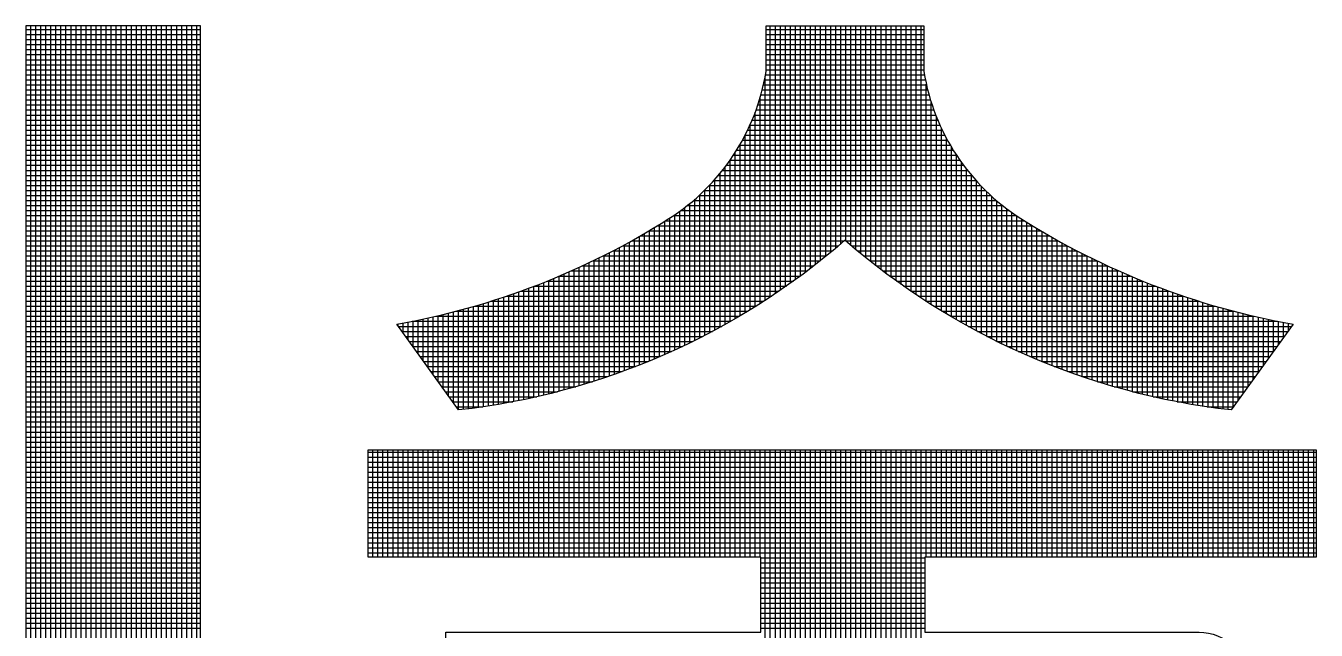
# Model space of a CAD drawing. Extents: x 0 to 841, y 0 to 594.
# Drawn here: x 743.376 to 747.745, y 102.264 to 104.31 of the extents above; entities that cross this region are included whole.
import ezdxf

# ---------------------------------------------------------------- set-up
doc = ezdxf.new("R2010")
doc.units = 0
doc.header["$LTSCALE"] = 5
doc.header["$MEASUREMENT"] = 0
doc.layers.add('한국지역난방기술주식회사 CI', color=7, linetype='Continuous')

# ---------------------------------------------------------------- blocks, each defined once
blk = doc.blocks.new('기술주CI')
at = {"layer": '한국지역난방기술주식회사 CI', "linetype": 'Continuous'}
for p, q in [((1158.3992, 145.2245), (1159.5019, 145.2245)), ((1158.4305, 138.6009), (1158.4305, 145.2477)), ((1158.4623, 138.6009), (1158.4623, 145.2477)), ((1158.494, 138.6009), (1158.494, 145.2477)), ((1158.5258, 138.6009), (1158.5258, 145.2477)), ((1158.5575, 138.6009), (1158.5575, 145.2477)), ((1158.5892, 138.6009), (1158.5892, 145.2477)), ((1158.621, 138.6009), (1158.621, 145.2477)), ((1158.6528, 138.6009), (1158.6528, 145.2477)), ((1158.6845, 138.6009), (1158.6845, 145.2477)), ((1158.7162, 138.6009), (1158.7162, 145.2477)), ((1158.748, 138.6009), (1158.748, 145.2477)), ((1158.7797, 138.6009), (1158.7797, 145.2477)), ((1158.8115, 138.6009), (1158.8115, 145.2477)), ((1158.8433, 138.6009), (1158.8433, 145.2477)), ((1158.875, 138.6009), (1158.875, 145.2477)), ((1158.9067, 138.6009), (1158.9067, 145.2477)), ((1158.9385, 138.6009), (1158.9385, 145.2477)), ((1158.9703, 138.6009), (1158.9703, 145.2477)), ((1159.002, 138.6009), (1159.002, 145.2477)), ((1159.0338, 138.6009), (1159.0338, 145.2477)), ((1159.0655, 138.6009), (1159.0655, 145.2477)), ((1159.0972, 138.6009), (1159.0972, 145.2477)), ((1159.129, 138.6009), (1159.129, 145.2477)), ((1159.1608, 138.6009), (1159.1608, 145.2477)), ((1159.1925, 138.6009), (1159.1925, 145.2477)), ((1159.2242, 138.6009), (1159.2242, 145.2477)), ((1159.256, 138.6009), (1159.256, 145.2477)), ((1159.2877, 138.6009), (1159.2877, 145.2477)), ((1159.3195, 138.6009), (1159.3195, 145.2477)), ((1159.3513, 138.6009), (1159.3513, 145.2477)), ((1159.383, 138.6009), (1159.383, 145.2477)), ((1159.4147, 138.6009), (1159.4147, 145.2477)), ((1159.4465, 138.6009), (1159.4465, 145.2477)), ((1159.4782, 138.6009), (1159.4782, 145.2477)), ((1163.0709, 145.2245), (1164.0666, 145.2245)), ((1163.0977, 143.5362), (1163.0977, 145.2477)), ((1163.1295, 143.5574), (1163.1295, 145.2477)), ((1163.1613, 143.5789), (1163.1613, 145.2477)), ((1163.193, 143.6009), (1163.193, 145.2477)), ((1163.2247, 143.6233), (1163.2247, 145.2477)), ((1163.2565, 143.6461), (1163.2565, 145.2477)), ((1163.2883, 143.6693), (1163.2883, 145.2477)), ((1163.32, 143.6929), (1163.32, 145.2477)), ((1163.3518, 143.717), (1163.3518, 145.2477)), ((1163.3835, 143.7416), (1163.3835, 145.2477)), ((1163.4152, 143.7666), (1163.4152, 145.2477)), ((1163.447, 143.7921), (1163.447, 145.2477)), ((1163.4788, 143.818), (1163.4788, 145.2477)), ((1163.5105, 143.8445), (1163.5105, 145.2477)), ((1163.5422, 143.8714), (1163.5422, 145.2477)), ((1163.574, 143.8897), (1163.574, 145.2477)), ((1163.6057, 143.8624), (1163.6057, 145.2477)), ((1163.6375, 143.8356), (1163.6375, 145.2477)), ((1163.6693, 143.8093), (1163.6693, 145.2477)), ((1163.701, 143.7835), (1163.701, 145.2477)), ((1163.7327, 143.7582), (1163.7327, 145.2477)), ((1163.7645, 143.7334), (1163.7645, 145.2477)), ((1163.7963, 143.709), (1163.7963, 145.2477)), ((1163.828, 143.685), (1163.828, 145.2477)), ((1163.8598, 143.6615), (1163.8598, 145.2477)), ((1163.8915, 143.6384), (1163.8915, 145.2477)), ((1163.9232, 143.6158), (1163.9232, 145.2477)), ((1163.955, 143.5935), (1163.955, 145.2477)), ((1163.9868, 143.5717), (1163.9868, 145.2477)), ((1164.0185, 143.5503), (1164.0185, 145.2477)), ((1164.0503, 143.5292), (1164.0503, 145.2477)), ((1158.3992, 145.1928), (1159.5019, 145.1928)), ((1158.3992, 145.161), (1159.5019, 145.161)), ((1158.3992, 145.1292), (1159.5019, 145.1292)), ((1163.0709, 145.1928), (1164.0666, 145.1928)), ((1163.0709, 145.161), (1164.0666, 145.161)), ((1163.0709, 145.1292), (1164.0666, 145.1292)), ((1158.3992, 145.0975), (1159.5019, 145.0975)), ((1158.3992, 145.0657), (1159.5019, 145.0657)), ((1158.3992, 145.034), (1159.5019, 145.034)), ((1163.0709, 145.0975), (1164.0666, 145.0975)), ((1163.0709, 145.0657), (1164.0666, 145.0657)), ((1163.0709, 145.034), (1164.0666, 145.034)), ((1158.3992, 145.0023), (1159.5019, 145.0023)), ((1158.3992, 144.9705), (1159.5019, 144.9705)), ((1163.0709, 145.0023), (1164.0666, 145.0023)), ((1163.0709, 144.9705), (1164.0666, 144.9705)), ((1158.3992, 144.9387), (1159.5019, 144.9387)), ((1158.3992, 144.907), (1159.5019, 144.907)), ((1158.3992, 144.8753), (1159.5019, 144.8753)), ((1163.0545, 144.8753), (1164.0829, 144.8753)), ((1163.0614, 144.907), (1164.0761, 144.907)), ((1163.066, 143.5154), (1163.066, 144.9308)), ((1163.0674, 144.9387), (1164.07, 144.9387)), ((1164.082, 143.5086), (1164.082, 144.8793)), ((1158.3992, 144.8435), (1159.5019, 144.8435)), ((1158.3992, 144.8117), (1159.5019, 144.8117)), ((1163.0342, 143.495), (1163.0342, 144.7973)), ((1163.0384, 144.8117), (1164.0991, 144.8117)), ((1163.0468, 144.8435), (1164.0906, 144.8435)), ((1158.3992, 144.78), (1159.5019, 144.78)), ((1158.3992, 144.7482), (1159.5019, 144.7482)), ((1158.3992, 144.7165), (1159.5019, 144.7165)), ((1163.0079, 144.7165), (1164.1296, 144.7165)), ((1163.0189, 144.7482), (1164.1185, 144.7482)), ((1163.0291, 144.78), (1164.1084, 144.78)), ((1164.1137, 143.4883), (1164.1137, 144.7629)), ((1158.3992, 144.6848), (1159.5019, 144.6848)), ((1158.3992, 144.653), (1159.5019, 144.653)), ((1162.9831, 144.653), (1164.1543, 144.653)), ((1162.996, 144.6848), (1164.1415, 144.6848)), ((1163.0025, 143.475), (1163.0025, 144.7019)), ((1164.1455, 143.4684), (1164.1455, 144.6746)), ((1158.3992, 144.6212), (1159.5019, 144.6212)), ((1158.3992, 144.5895), (1159.5019, 144.5895)), ((1158.3992, 144.5578), (1159.5019, 144.5578)), ((1162.9388, 144.5578), (1164.1986, 144.5578)), ((1162.939, 143.436), (1162.939, 144.5582)), ((1162.9546, 144.5895), (1164.1829, 144.5895)), ((1162.9693, 144.6212), (1164.1681, 144.6212)), ((1162.9708, 143.4553), (1162.9708, 144.6244)), ((1164.1773, 143.4489), (1164.1773, 144.6013)), ((1158.3992, 144.526), (1159.5019, 144.526)), ((1158.3992, 144.4942), (1159.5019, 144.4942)), ((1162.904, 144.4942), (1164.2334, 144.4942)), ((1162.9072, 143.4171), (1162.9072, 144.4998)), ((1162.922, 144.526), (1164.2155, 144.526)), ((1164.209, 143.4297), (1164.209, 144.538)), ((1164.2407, 143.4109), (1164.2407, 144.4818)), ((1158.3992, 144.4625), (1159.5019, 144.4625)), ((1158.3992, 144.4308), (1159.5019, 144.4308)), ((1158.3992, 144.399), (1159.5019, 144.399)), ((1162.8431, 144.399), (1164.2944, 144.399)), ((1162.8438, 143.3803), (1162.8438, 144.4)), ((1162.8646, 144.4308), (1164.2728, 144.4308)), ((1162.8755, 143.3985), (1162.8755, 144.4475)), ((1162.8849, 144.4625), (1164.2525, 144.4625)), ((1164.2725, 143.3924), (1164.2725, 144.4312)), ((1164.3042, 143.3743), (1164.3042, 144.3851)), ((1158.3992, 144.3673), (1159.5019, 144.3673)), ((1158.3992, 144.3355), (1159.5019, 144.3355)), ((1158.3992, 144.3037), (1159.5019, 144.3037)), ((1162.7699, 144.3037), (1164.3675, 144.3037)), ((1162.7803, 143.3448), (1162.7803, 144.3162)), ((1162.7958, 144.3355), (1164.3416, 144.3355)), ((1162.812, 143.3624), (1162.812, 144.3564)), ((1162.8202, 144.3673), (1164.3173, 144.3673)), ((1164.336, 143.3565), (1164.336, 144.3427)), ((1164.3678, 143.3391), (1164.3678, 144.3035)), ((1158.3992, 144.272), (1159.5019, 144.272)), ((1158.3992, 144.2403), (1159.5019, 144.2403)), ((1162.713, 144.2403), (1164.4245, 144.2403)), ((1162.7167, 143.3107), (1162.7167, 144.2442)), ((1162.7423, 144.272), (1164.3951, 144.272)), ((1162.7485, 143.3276), (1162.7485, 144.2789)), ((1164.3995, 143.322), (1164.3995, 144.2671)), ((1164.4312, 143.3052), (1164.4312, 144.2332)), ((1158.3992, 144.2085), (1159.5019, 144.2085)), ((1158.3992, 144.1767), (1159.5019, 144.1767)), ((1158.3992, 144.145), (1159.5019, 144.145)), ((1162.6123, 144.145), (1164.5251, 144.145)), ((1162.6215, 143.262), (1162.6215, 144.1529)), ((1162.6482, 144.1767), (1164.4893, 144.1767)), ((1162.6533, 143.2779), (1162.6533, 144.1814)), ((1162.6817, 144.2085), (1164.4558, 144.2085)), ((1162.685, 143.2942), (1162.685, 144.2118)), ((1164.463, 143.2887), (1164.463, 144.2015)), ((1164.4948, 143.2726), (1164.4948, 144.1717)), ((1164.5265, 143.2568), (1164.5265, 144.1438)), ((1158.3992, 144.1133), (1159.5019, 144.1133)), ((1158.3992, 144.0815), (1159.5019, 144.0815)), ((1162.5262, 143.2161), (1162.5262, 144.0774)), ((1162.532, 144.0815), (1164.6055, 144.0815)), ((1162.558, 143.2311), (1162.558, 144.101)), ((1162.5737, 144.1133), (1164.5638, 144.1133)), ((1162.5898, 143.2464), (1162.5898, 144.1262)), ((1164.5583, 143.2413), (1164.5583, 144.1176)), ((1164.59, 143.2261), (1164.59, 144.093)), ((1164.6217, 143.2112), (1164.6217, 144.0698)), ((1158.3992, 144.0498), (1159.5019, 144.0498)), ((1158.3992, 144.018), (1159.5019, 144.018)), ((1158.3992, 143.9862), (1159.5019, 143.9862)), ((1162.3675, 143.1457), (1162.3675, 143.9751)), ((1162.3859, 143.9862), (1164.7516, 143.9862)), ((1162.3992, 143.1592), (1162.3992, 143.9944)), ((1162.431, 143.173), (1162.431, 144.0141)), ((1162.4372, 144.018), (1164.7002, 144.018)), ((1162.4628, 143.187), (1162.4628, 144.0341)), ((1162.4866, 144.0498), (1164.6508, 144.0498)), ((1162.4945, 143.2014), (1162.4945, 144.0551)), ((1164.6535, 143.1966), (1164.6535, 144.048)), ((1164.6853, 143.1823), (1164.6853, 144.0274)), ((1164.717, 143.1683), (1164.717, 144.0075)), ((1164.7487, 143.1546), (1164.7487, 143.988)), ((1158.3992, 143.9545), (1159.5019, 143.9545)), ((1158.3992, 143.9228), (1159.5019, 143.9228)), ((1162.2405, 143.0945), (1162.2405, 143.9011)), ((1162.2723, 143.1069), (1162.2723, 143.9191)), ((1162.2786, 143.9228), (1164.8589, 143.9228)), ((1162.304, 143.1195), (1162.304, 143.9375)), ((1162.333, 143.9545), (1164.8044, 143.9545)), ((1162.3357, 143.1324), (1162.3357, 143.9561)), ((1164.7805, 143.1412), (1164.7805, 143.9687)), ((1164.8122, 143.1281), (1164.8122, 143.9499)), ((1164.844, 143.1153), (1164.844, 143.9313)), ((1164.8758, 143.1027), (1164.8758, 143.9131)), ((1164.9075, 143.0904), (1164.9075, 143.8952)), ((1158.3992, 143.891), (1159.5019, 143.891)), ((1158.3992, 143.8592), (1159.5019, 143.8592)), ((1158.3992, 143.8275), (1159.5019, 143.8275)), ((1162.0818, 143.0368), (1162.0818, 143.8158)), ((1162.1043, 143.8275), (1163.4902, 143.8275)), ((1162.1135, 143.0478), (1162.1135, 143.8323)), ((1162.1453, 143.059), (1162.1453, 143.849)), ((1162.1643, 143.8592), (1163.528, 143.8592)), ((1162.177, 143.0706), (1162.177, 143.8661)), ((1162.2087, 143.0824), (1162.2087, 143.8834)), ((1162.2224, 143.891), (1163.5649, 143.891)), ((1163.5725, 143.891), (1164.9151, 143.891)), ((1163.6094, 143.8592), (1164.9731, 143.8592)), ((1163.6472, 143.8275), (1165.0331, 143.8275)), ((1164.9392, 143.0784), (1164.9392, 143.8776)), ((1164.971, 143.0667), (1164.971, 143.8604)), ((1165.0028, 143.0553), (1165.0028, 143.8434)), ((1165.0345, 143.0441), (1165.0345, 143.8268)), ((1158.3992, 143.7958), (1159.5019, 143.7958)), ((1158.3992, 143.764), (1159.5019, 143.764)), ((1158.3992, 143.7323), (1159.5019, 143.7323)), ((1161.9104, 143.7323), (1163.3715, 143.7323)), ((1161.923, 142.9857), (1161.923, 143.7381)), ((1161.9548, 142.9954), (1161.9548, 143.7531)), ((1161.9776, 143.764), (1163.412, 143.764)), ((1161.9865, 143.0053), (1161.9865, 143.7683)), ((1162.0182, 143.0155), (1162.0182, 143.7839)), ((1162.0421, 143.7958), (1163.4515, 143.7958)), ((1162.05, 143.026), (1162.05, 143.7997)), ((1163.6859, 143.7958), (1165.0953, 143.7958)), ((1163.7254, 143.764), (1165.1599, 143.764)), ((1163.7659, 143.7323), (1165.227, 143.7323)), ((1165.0663, 143.0332), (1165.0663, 143.8104)), ((1165.098, 143.0225), (1165.098, 143.7944)), ((1165.1297, 143.0121), (1165.1297, 143.7787)), ((1165.1615, 143.002), (1165.1615, 143.7632)), ((1165.1933, 142.9921), (1165.1933, 143.7481)), ((1165.225, 142.9825), (1165.225, 143.7332)), ((1158.3992, 143.7005), (1159.5019, 143.7005)), ((1158.3992, 143.6687), (1159.5019, 143.6687)), ((1161.7325, 142.9329), (1161.7325, 143.6542)), ((1161.7643, 142.9411), (1161.7643, 143.6675)), ((1161.7672, 143.6687), (1163.2875, 143.6687)), ((1161.796, 142.9495), (1161.796, 143.6811)), ((1161.8277, 142.9582), (1161.8277, 143.6949)), ((1161.8404, 143.7005), (1163.33, 143.7005)), ((1161.8595, 142.9671), (1161.8595, 143.709)), ((1161.8912, 142.9763), (1161.8912, 143.7234)), ((1163.8074, 143.7005), (1165.297, 143.7005)), ((1163.8499, 143.6687), (1165.3702, 143.6687)), ((1165.2568, 142.9732), (1165.2568, 143.7186)), ((1165.2885, 142.9641), (1165.2885, 143.7043)), ((1165.3202, 142.9552), (1165.3202, 143.6903)), ((1165.352, 142.9466), (1165.352, 143.6765)), ((1165.3838, 142.9383), (1165.3838, 143.663)), ((1165.4155, 142.9302), (1165.4155, 143.6498)), ((1158.3992, 143.637), (1159.5019, 143.637)), ((1158.3992, 143.6053), (1159.5019, 143.6053)), ((1158.3992, 143.5735), (1159.5019, 143.5735)), ((1161.5102, 142.8825), (1161.5102, 143.5685)), ((1161.5241, 143.5735), (1163.1533, 143.5735)), ((1161.542, 142.889), (1161.542, 143.58)), ((1161.5738, 142.8957), (1161.5738, 143.5917)), ((1161.6055, 142.9026), (1161.6055, 143.6037)), ((1161.6096, 143.6053), (1163.1992, 143.6053)), ((1161.6372, 142.9098), (1161.6372, 143.6159)), ((1161.669, 142.9173), (1161.669, 143.6284)), ((1161.6905, 143.637), (1163.2439, 143.637)), ((1161.7007, 142.925), (1161.7007, 143.6412)), ((1163.8935, 143.637), (1165.447, 143.637)), ((1163.9382, 143.6053), (1165.5278, 143.6053)), ((1163.9841, 143.5735), (1165.6133, 143.5735)), ((1165.4472, 142.9224), (1165.4472, 143.6369)), ((1165.479, 142.9148), (1165.479, 143.6242)), ((1165.5107, 142.9074), (1165.5107, 143.6118)), ((1165.5425, 142.9003), (1165.5425, 143.5997)), ((1165.5743, 142.8934), (1165.5743, 143.5878)), ((1165.606, 142.8868), (1165.606, 143.5761)), ((1158.3992, 143.5417), (1159.5019, 143.5417)), ((1158.3992, 143.51), (1159.5019, 143.51)), ((1161.288, 142.8439), (1161.288, 143.4953)), ((1161.3197, 142.8487), (1161.3197, 143.505)), ((1161.3356, 143.51), (1163.0577, 143.51)), ((1161.3515, 142.8537), (1161.3515, 143.515)), ((1161.3833, 142.859), (1161.3833, 143.5252)), ((1161.415, 142.8645), (1161.415, 143.5357)), ((1161.4331, 143.5417), (1163.1062, 143.5417)), ((1161.4468, 142.8703), (1161.4468, 143.5464)), ((1161.4785, 142.8763), (1161.4785, 143.5573)), ((1164.0313, 143.5417), (1165.7043, 143.5417)), ((1164.0798, 143.51), (1165.8018, 143.51)), ((1165.6377, 142.8804), (1165.6377, 143.5648)), ((1165.6695, 142.8743), (1165.6695, 143.5537)), ((1165.7013, 142.8684), (1165.7013, 143.5428)), ((1165.733, 142.8627), (1165.733, 143.5322)), ((1165.7648, 142.8572), (1165.7648, 143.5218)), ((1165.7965, 142.852), (1165.7965, 143.5117)), ((1165.8282, 142.8471), (1165.8282, 143.5018)), ((1165.86, 142.8423), (1165.86, 143.4921)), ((1158.3992, 143.4783), (1159.5019, 143.4783)), ((1158.3992, 143.4465), (1159.5019, 143.4465)), ((1158.3992, 143.4147), (1159.5019, 143.4147)), ((1160.9705, 143.0456), (1160.9705, 143.4112)), ((1160.9858, 143.4147), (1162.9033, 143.4147)), ((1161.0022, 143.0016), (1161.0022, 143.4186)), ((1161.034, 142.9576), (1161.034, 143.4262)), ((1161.0658, 142.9135), (1161.0658, 143.434)), ((1161.0975, 142.8695), (1161.0975, 143.442)), ((1161.1147, 143.4465), (1162.9563, 143.4465)), ((1161.1292, 142.8255), (1161.1292, 143.4503)), ((1161.161, 142.827), (1161.161, 143.4589)), ((1161.1927, 142.8308), (1161.1927, 143.4676)), ((1161.2245, 142.835), (1161.2245, 143.4766)), ((1161.2302, 143.4783), (1163.0077, 143.4783)), ((1161.2563, 142.8393), (1161.2563, 143.4859)), ((1164.1297, 143.4783), (1165.9073, 143.4783)), ((1164.1811, 143.4465), (1166.0228, 143.4465)), ((1164.2341, 143.4147), (1166.1516, 143.4147)), ((1165.8918, 142.8378), (1165.8918, 143.4828)), ((1165.9235, 142.8336), (1165.9235, 143.4736)), ((1165.9552, 142.8295), (1165.9552, 143.4647)), ((1165.987, 142.8257), (1165.987, 143.456)), ((1166.0187, 142.8401), (1166.0187, 143.4476)), ((1166.0505, 142.8842), (1166.0505, 143.4393)), ((1166.0823, 142.9282), (1166.0823, 143.4314)), ((1166.114, 142.9722), (1166.114, 143.4236)), ((1166.1457, 143.0162), (1166.1457, 143.4161)), ((1166.1775, 143.0602), (1166.1775, 143.4088)), ((1158.3992, 143.383), (1159.5019, 143.383)), ((1158.3992, 143.3512), (1159.5019, 143.3512)), ((1160.7483, 143.3538), (1160.7483, 143.3661)), ((1160.7501, 143.3512), (1162.7919, 143.3512)), ((1160.78, 143.3097), (1160.78, 143.3718)), ((1160.8117, 143.2657), (1160.8117, 143.3778)), ((1160.8382, 143.383), (1162.8485, 143.383)), ((1160.8435, 143.2217), (1160.8435, 143.3841)), ((1160.8753, 143.1777), (1160.8753, 143.3905)), ((1160.907, 143.1336), (1160.907, 143.3972)), ((1160.9388, 143.0896), (1160.9388, 143.4041)), ((1164.2889, 143.383), (1166.2993, 143.383)), ((1164.3455, 143.3512), (1166.3874, 143.3512)), ((1166.2093, 143.1043), (1166.2093, 143.4018)), ((1166.241, 143.1483), (1166.241, 143.3949)), ((1166.2728, 143.1923), (1166.2728, 143.3883)), ((1166.3045, 143.2363), (1166.3045, 143.382)), ((1166.3362, 143.2804), (1166.3362, 143.3758)), ((1166.368, 143.3244), (1166.368, 143.3699)), ((1158.3992, 143.3195), (1159.5019, 143.3195)), ((1158.3992, 143.2878), (1159.5019, 143.2878)), ((1158.3992, 143.256), (1159.5019, 143.256)), ((1160.773, 143.3195), (1162.7333, 143.3195)), ((1160.7959, 143.2878), (1162.6725, 143.2878)), ((1160.8188, 143.256), (1162.6093, 143.256)), ((1164.4041, 143.3195), (1166.3645, 143.3195)), ((1164.4649, 143.2878), (1166.3416, 143.2878)), ((1164.5281, 143.256), (1166.3187, 143.256)), ((1158.3992, 143.2242), (1159.5019, 143.2242)), ((1158.3992, 143.1925), (1159.5019, 143.1925)), ((1158.3992, 143.1608), (1159.5019, 143.1608)), ((1160.8417, 143.2242), (1162.5436, 143.2242)), ((1160.8646, 143.1925), (1162.4749, 143.1925)), ((1160.8874, 143.1608), (1162.4029, 143.1608)), ((1164.5939, 143.2242), (1166.2958, 143.2242)), ((1164.6626, 143.1925), (1166.2729, 143.1925)), ((1164.7345, 143.1608), (1166.25, 143.1608)), ((1158.3992, 143.129), (1159.5019, 143.129)), ((1158.3992, 143.0972), (1159.5019, 143.0972)), ((1160.9103, 143.129), (1162.3274, 143.129)), ((1160.9332, 143.0972), (1162.2477, 143.0972)), ((1164.8101, 143.129), (1166.2271, 143.129)), ((1164.8898, 143.0972), (1166.2042, 143.0972)), ((1158.3992, 143.0655), (1159.5019, 143.0655)), ((1158.3992, 143.0337), (1159.5019, 143.0337)), ((1158.3992, 143.002), (1159.5019, 143.002)), ((1160.9561, 143.0655), (1162.1631, 143.0655)), ((1160.979, 143.0337), (1162.0729, 143.0337)), ((1161.0019, 143.002), (1161.9759, 143.002)), ((1164.9743, 143.0655), (1166.1813, 143.0655)), ((1165.0645, 143.0337), (1166.1584, 143.0337)), ((1165.1615, 143.002), (1166.1355, 143.002)), ((1158.3992, 142.9703), (1159.5019, 142.9703)), ((1158.3992, 142.9385), (1159.5019, 142.9385)), ((1161.0248, 142.9703), (1161.8706, 142.9703)), ((1161.0477, 142.9385), (1161.7544, 142.9385)), ((1165.2669, 142.9703), (1166.1126, 142.9703)), ((1165.383, 142.9385), (1166.0897, 142.9385)), ((1158.3992, 142.9067), (1159.5019, 142.9067)), ((1158.3992, 142.875), (1159.5019, 142.875)), ((1158.3992, 142.8433), (1159.5019, 142.8433)), ((1161.0706, 142.9067), (1161.6238, 142.9067)), ((1161.0935, 142.875), (1161.4718, 142.875)), ((1161.1164, 142.8433), (1161.2837, 142.8433)), ((1165.5137, 142.9067), (1166.0668, 142.9067)), ((1165.6657, 142.875), (1166.0439, 142.875)), ((1165.8537, 142.8433), (1166.021, 142.8433)), ((1158.3992, 142.8115), (1159.5019, 142.8115)), ((1158.3992, 142.7797), (1159.5019, 142.7797)), ((1158.3992, 142.748), (1159.5019, 142.748)), ((1158.3992, 142.7163), (1159.5019, 142.7163)), ((1158.3992, 142.6845), (1159.5019, 142.6845)), ((1158.3992, 142.6528), (1159.5019, 142.6528)), ((1158.3992, 142.621), (1159.5019, 142.621)), ((1158.3992, 142.5892), (1159.5019, 142.5892)), ((1158.3992, 142.5575), (1159.5019, 142.5575)), ((1158.3992, 142.5258), (1159.5019, 142.5258)), ((1160.5598, 142.5575), (1166.5426, 142.5575)), ((1160.5598, 142.5258), (1166.5426, 142.5258)), ((1160.5895, 141.8947), (1160.5895, 142.572)), ((1160.6212, 141.8947), (1160.6212, 142.572)), ((1160.653, 141.8947), (1160.653, 142.572)), ((1160.6847, 141.8947), (1160.6847, 142.572)), ((1160.7165, 141.8947), (1160.7165, 142.572)), ((1160.7483, 141.8947), (1160.7483, 142.572)), ((1160.78, 141.8947), (1160.78, 142.572)), ((1160.8117, 141.8947), (1160.8117, 142.572)), ((1160.8435, 141.8947), (1160.8435, 142.572)), ((1160.8753, 141.8947), (1160.8753, 142.572)), ((1160.907, 141.8947), (1160.907, 142.572)), ((1160.9388, 141.8947), (1160.9388, 142.572)), ((1160.9705, 141.8947), (1160.9705, 142.572)), ((1161.0022, 141.8947), (1161.0022, 142.572)), ((1161.034, 141.8947), (1161.034, 142.572)), ((1161.0658, 141.8947), (1161.0658, 142.572)), ((1161.0975, 141.8947), (1161.0975, 142.572)), ((1161.1292, 141.8947), (1161.1292, 142.572)), ((1161.161, 141.8947), (1161.161, 142.572)), ((1161.1927, 141.8947), (1161.1927, 142.572)), ((1161.2245, 141.8947), (1161.2245, 142.572)), ((1161.2563, 141.8947), (1161.2563, 142.572)), ((1161.288, 141.8947), (1161.288, 142.572)), ((1161.3197, 141.8947), (1161.3197, 142.572)), ((1161.3515, 141.8947), (1161.3515, 142.572)), ((1161.3833, 141.8947), (1161.3833, 142.572)), ((1161.415, 141.8947), (1161.415, 142.572)), ((1161.4468, 141.8947), (1161.4468, 142.572)), ((1161.4785, 141.8947), (1161.4785, 142.572)), ((1161.5102, 141.8947), (1161.5102, 142.572)), ((1161.542, 141.8947), (1161.542, 142.572)), ((1161.5738, 141.8947), (1161.5738, 142.572)), ((1161.6055, 141.8947), (1161.6055, 142.572)), ((1161.6372, 141.8947), (1161.6372, 142.572)), ((1161.669, 141.8947), (1161.669, 142.572)), ((1161.7007, 141.8947), (1161.7007, 142.572)), ((1161.7325, 141.8947), (1161.7325, 142.572)), ((1161.7643, 141.8947), (1161.7643, 142.572)), ((1161.796, 141.8947), (1161.796, 142.572)), ((1161.8277, 141.8947), (1161.8277, 142.572)), ((1161.8595, 141.8947), (1161.8595, 142.572)), ((1161.8912, 141.8947), (1161.8912, 142.572)), ((1161.923, 141.8947), (1161.923, 142.572)), ((1161.9548, 141.8947), (1161.9548, 142.572)), ((1161.9865, 141.8947), (1161.9865, 142.572)), ((1162.0182, 141.8947), (1162.0182, 142.572)), ((1162.05, 141.8947), (1162.05, 142.572)), ((1162.0818, 141.8947), (1162.0818, 142.572)), ((1162.1135, 141.8947), (1162.1135, 142.572)), ((1162.1453, 141.8947), (1162.1453, 142.572)), ((1162.177, 141.8947), (1162.177, 142.572)), ((1162.2087, 141.8947), (1162.2087, 142.572)), ((1162.2405, 141.8947), (1162.2405, 142.572)), ((1162.2723, 141.8947), (1162.2723, 142.572)), ((1162.304, 141.8947), (1162.304, 142.572)), ((1162.3357, 141.8947), (1162.3357, 142.572)), ((1162.3675, 141.8947), (1162.3675, 142.572)), ((1162.3992, 141.8947), (1162.3992, 142.572)), ((1162.431, 141.8947), (1162.431, 142.572)), ((1162.4628, 141.8947), (1162.4628, 142.572)), ((1162.4945, 141.8947), (1162.4945, 142.572)), ((1162.5262, 141.8947), (1162.5262, 142.572)), ((1162.558, 141.8947), (1162.558, 142.572)), ((1162.5898, 141.8947), (1162.5898, 142.572)), ((1162.6215, 141.8947), (1162.6215, 142.572)), ((1162.6533, 141.8947), (1162.6533, 142.572)), ((1162.685, 141.8947), (1162.685, 142.572)), ((1162.7167, 141.8947), (1162.7167, 142.572)), ((1162.7485, 141.8947), (1162.7485, 142.572)), ((1162.7803, 141.8947), (1162.7803, 142.572)), ((1162.812, 141.8947), (1162.812, 142.572)), ((1162.8438, 141.8947), (1162.8438, 142.572)), ((1162.8755, 141.8947), (1162.8755, 142.572)), ((1162.9072, 141.8947), (1162.9072, 142.572)), ((1162.939, 141.8947), (1162.939, 142.572)), ((1162.9708, 141.8947), (1162.9708, 142.572)), ((1163.0025, 141.8947), (1163.0025, 142.572)), ((1163.0342, 141.8947), (1163.0342, 142.572)), ((1163.066, 140.7795), (1163.066, 142.572)), ((1163.0977, 140.7795), (1163.0977, 142.572)), ((1163.1295, 140.7795), (1163.1295, 142.572)), ((1163.1613, 140.7795), (1163.1613, 142.572)), ((1163.193, 140.7795), (1163.193, 142.572)), ((1163.2247, 140.7795), (1163.2247, 142.572)), ((1163.2565, 140.7795), (1163.2565, 142.572)), ((1163.2883, 140.7795), (1163.2883, 142.572)), ((1163.32, 140.7795), (1163.32, 142.572)), ((1163.3518, 140.7795), (1163.3518, 142.572)), ((1163.3835, 140.7795), (1163.3835, 142.572)), ((1163.4152, 140.7795), (1163.4152, 142.572)), ((1163.447, 140.7795), (1163.447, 142.572)), ((1163.4788, 140.7795), (1163.4788, 142.572)), ((1163.5105, 140.7795), (1163.5105, 142.572)), ((1163.5422, 140.7795), (1163.5422, 142.572)), ((1163.574, 140.7795), (1163.574, 142.572)), ((1163.6057, 140.7795), (1163.6057, 142.572)), ((1163.6375, 140.7795), (1163.6375, 142.572)), ((1163.6693, 140.7795), (1163.6693, 142.572)), ((1163.701, 140.7795), (1163.701, 142.572)), ((1163.7327, 140.7795), (1163.7327, 142.572)), ((1163.7645, 140.7795), (1163.7645, 142.572)), ((1163.7963, 140.7795), (1163.7963, 142.572)), ((1163.828, 140.7795), (1163.828, 142.572)), ((1163.8598, 140.7795), (1163.8598, 142.572)), ((1163.8915, 140.7795), (1163.8915, 142.572)), ((1163.9232, 140.7795), (1163.9232, 142.572)), ((1163.955, 140.7795), (1163.955, 142.572)), ((1163.9868, 140.7795), (1163.9868, 142.572)), ((1164.0185, 140.7795), (1164.0185, 142.572)), ((1164.0503, 140.7795), (1164.0503, 142.572)), ((1164.082, 141.8947), (1164.082, 142.572)), ((1164.1137, 141.8947), (1164.1137, 142.572)), ((1164.1455, 141.8947), (1164.1455, 142.572)), ((1164.1773, 141.8947), (1164.1773, 142.572)), ((1164.209, 141.8947), (1164.209, 142.572)), ((1164.2407, 141.8947), (1164.2407, 142.572)), ((1164.2725, 141.8947), (1164.2725, 142.572)), ((1164.3042, 141.8947), (1164.3042, 142.572)), ((1164.336, 141.8947), (1164.336, 142.572)), ((1164.3678, 141.8947), (1164.3678, 142.572)), ((1164.3995, 141.8947), (1164.3995, 142.572)), ((1164.4312, 141.8947), (1164.4312, 142.572)), ((1164.463, 141.8947), (1164.463, 142.572)), ((1164.4948, 141.8947), (1164.4948, 142.572)), ((1164.5265, 141.8947), (1164.5265, 142.572)), ((1164.5583, 141.8947), (1164.5583, 142.572)), ((1164.59, 141.8947), (1164.59, 142.572)), ((1164.6217, 141.8947), (1164.6217, 142.572)), ((1164.6535, 141.8947), (1164.6535, 142.572)), ((1164.6853, 141.8947), (1164.6853, 142.572)), ((1164.717, 141.8947), (1164.717, 142.572)), ((1164.7487, 141.8947), (1164.7487, 142.572)), ((1164.7805, 141.8947), (1164.7805, 142.572)), ((1164.8122, 141.8947), (1164.8122, 142.572)), ((1164.844, 141.8947), (1164.844, 142.572)), ((1164.8758, 141.8947), (1164.8758, 142.572)), ((1164.9075, 141.8947), (1164.9075, 142.572)), ((1164.9392, 141.8947), (1164.9392, 142.572)), ((1164.971, 141.8947), (1164.971, 142.572)), ((1165.0028, 141.8947), (1165.0028, 142.572)), ((1165.0345, 141.8947), (1165.0345, 142.572)), ((1165.0663, 141.8947), (1165.0663, 142.572)), ((1165.098, 141.8947), (1165.098, 142.572)), ((1165.1297, 141.8947), (1165.1297, 142.572)), ((1165.1615, 141.8947), (1165.1615, 142.572)), ((1165.1933, 141.8947), (1165.1933, 142.572)), ((1165.225, 141.8947), (1165.225, 142.572)), ((1165.2568, 141.8947), (1165.2568, 142.572)), ((1165.2885, 141.8947), (1165.2885, 142.572)), ((1165.3202, 141.8947), (1165.3202, 142.572)), ((1165.352, 141.8947), (1165.352, 142.572)), ((1165.3838, 141.8947), (1165.3838, 142.572)), ((1165.4155, 141.8947), (1165.4155, 142.572)), ((1165.4472, 141.8947), (1165.4472, 142.572)), ((1165.479, 141.8947), (1165.479, 142.572)), ((1165.5107, 141.8947), (1165.5107, 142.572)), ((1165.5425, 141.8947), (1165.5425, 142.572)), ((1165.5743, 141.8947), (1165.5743, 142.572)), ((1165.606, 141.8947), (1165.606, 142.572)), ((1165.6377, 141.8947), (1165.6377, 142.572)), ((1165.6695, 141.8947), (1165.6695, 142.572)), ((1165.7013, 141.8947), (1165.7013, 142.572)), ((1165.733, 141.8947), (1165.733, 142.572)), ((1165.7648, 141.8947), (1165.7648, 142.572)), ((1165.7965, 141.8947), (1165.7965, 142.572)), ((1165.8282, 141.8947), (1165.8282, 142.572)), ((1165.86, 141.8947), (1165.86, 142.572)), ((1165.8918, 141.8947), (1165.8918, 142.572)), ((1165.9235, 141.8947), (1165.9235, 142.572)), ((1165.9552, 141.8947), (1165.9552, 142.572)), ((1165.987, 141.8947), (1165.987, 142.572)), ((1166.0187, 141.8947), (1166.0187, 142.572)), ((1166.0505, 141.8947), (1166.0505, 142.572)), ((1166.0823, 141.8947), (1166.0823, 142.572)), ((1166.114, 141.8947), (1166.114, 142.572)), ((1166.1457, 141.8947), (1166.1457, 142.572)), ((1166.1775, 141.8947), (1166.1775, 142.572)), ((1166.2093, 141.8947), (1166.2093, 142.572)), ((1166.241, 141.8947), (1166.241, 142.572)), ((1166.2728, 141.8947), (1166.2728, 142.572)), ((1166.3045, 141.8947), (1166.3045, 142.572)), ((1166.3362, 141.8947), (1166.3362, 142.572)), ((1166.368, 141.8947), (1166.368, 142.572)), ((1166.3998, 141.8947), (1166.3998, 142.572)), ((1166.4315, 141.8947), (1166.4315, 142.572)), ((1166.4633, 141.8947), (1166.4633, 142.572)), ((1166.495, 141.8947), (1166.495, 142.572)), ((1166.5267, 141.8947), (1166.5267, 142.572)), ((1158.3992, 142.494), (1159.5019, 142.494)), ((1158.3992, 142.4622), (1159.5019, 142.4622)), ((1158.3992, 142.4305), (1159.5019, 142.4305)), ((1160.5598, 142.494), (1166.5426, 142.494)), ((1160.5598, 142.4622), (1166.5426, 142.4622)), ((1160.5598, 142.4305), (1166.5426, 142.4305)), ((1158.3992, 142.3988), (1159.5019, 142.3988)), ((1158.3992, 142.367), (1159.5019, 142.367)), ((1160.5598, 142.3988), (1166.5426, 142.3988)), ((1160.5598, 142.367), (1166.5426, 142.367)), ((1158.3992, 142.3353), (1159.5019, 142.3353)), ((1158.3992, 142.3035), (1159.5019, 142.3035)), ((1158.3992, 142.2717), (1159.5019, 142.2717)), ((1160.5598, 142.3353), (1166.5426, 142.3353)), ((1160.5598, 142.3035), (1166.5426, 142.3035)), ((1160.5598, 142.2717), (1166.5426, 142.2717)), ((1158.3992, 142.24), (1159.5019, 142.24)), ((1158.3992, 142.2083), (1159.5019, 142.2083)), ((1160.5598, 142.24), (1166.5426, 142.24)), ((1160.5598, 142.2083), (1166.5426, 142.2083)), ((1158.3992, 142.1765), (1159.5019, 142.1765)), ((1158.3992, 142.1447), (1159.5019, 142.1447)), ((1158.3992, 142.113), (1159.5019, 142.113)), ((1160.5598, 142.1765), (1166.5426, 142.1765)), ((1160.5598, 142.1447), (1166.5426, 142.1447)), ((1160.5598, 142.113), (1166.5426, 142.113)), ((1158.3992, 142.0813), (1159.5019, 142.0813)), ((1158.3992, 142.0495), (1159.5019, 142.0495)), ((1160.5598, 142.0813), (1166.5426, 142.0813)), ((1160.5598, 142.0495), (1166.5426, 142.0495)), ((1158.3992, 142.0177), (1159.5019, 142.0177)), ((1158.3992, 141.986), (1159.5019, 141.986)), ((1158.3992, 141.9542), (1159.5019, 141.9542)), ((1160.5598, 142.0177), (1166.5426, 142.0177)), ((1160.5598, 141.986), (1166.5426, 141.986)), ((1160.5598, 141.9542), (1166.5426, 141.9542)), ((1158.3992, 141.9225), (1159.5019, 141.9225)), ((1158.3992, 141.8908), (1159.5019, 141.8908)), ((1158.3992, 141.859), (1159.5019, 141.859)), ((1160.5598, 141.9225), (1166.5426, 141.9225)), ((1163.0385, 141.8908), (1164.0731, 141.8908)), ((1163.0385, 141.859), (1164.0731, 141.859)), ((1158.3992, 141.8272), (1159.5019, 141.8272)), ((1158.3992, 141.7955), (1159.5019, 141.7955)), ((1163.0385, 141.8272), (1164.0731, 141.8272)), ((1163.0385, 141.7955), (1164.0731, 141.7955)), ((1158.3992, 141.7638), (1159.5019, 141.7638)), ((1158.3992, 141.732), (1159.5019, 141.732)), ((1158.3992, 141.7002), (1159.5019, 141.7002)), ((1163.0385, 141.7638), (1164.0731, 141.7638)), ((1163.0385, 141.732), (1164.0731, 141.732)), ((1163.0385, 141.7002), (1164.0731, 141.7002)), ((1158.3992, 141.6685), (1159.5019, 141.6685)), ((1158.3992, 141.6367), (1159.5019, 141.6367)), ((1163.0385, 141.6685), (1164.0731, 141.6685)), ((1163.0385, 141.6367), (1164.0731, 141.6367)), ((1158.3992, 141.605), (1159.5019, 141.605)), ((1158.3992, 141.5733), (1159.5019, 141.5733)), ((1158.3992, 141.5415), (1159.5019, 141.5415)), ((1163.0385, 141.605), (1164.0731, 141.605)), ((1163.0385, 141.5733), (1164.0731, 141.5733)), ((1163.0385, 141.5415), (1164.0731, 141.5415)), ((1158.3992, 141.5097), (1159.5019, 141.5097)), ((1158.3992, 141.478), (1159.5019, 141.478)), ((1163.0385, 141.5097), (1164.0731, 141.5097)), ((1163.0385, 141.478), (1164.0731, 141.478)), ((1158.3992, 141.4463), (1159.5019, 141.4463)), ((1163.0385, 141.4463), (1164.0731, 141.4463))]:
    blk.add_line(p, q, dxfattribs=at)
at = {"layer": '한국지역난방기술주식회사 CI'}
blk.add_lwpolyline([(1158.3992, 138.6009), (1159.5019, 138.6009), (1159.5019, 145.2477), (1158.3992, 145.2477)], close=True, dxfattribs=at)
for points in [[(1163.5687, 143.8943, -0.152402), (1161.1307, 142.8235), (1160.7404, 143.3647, 0.097913), (1162.4581, 144.0312, 0.213994), (1163.0709, 144.9587), (1163.0709, 145.2477), (1163.5687, 145.2477), (1164.0666, 145.2477), (1164.0666, 144.9587, 0.213994), (1164.6793, 144.0312, 0.097913), (1166.3971, 143.3647), (1166.0067, 142.8235, -0.152402)], [(1166.5426, 142.572), (1166.5426, 141.8947), (1164.0731, 141.8947), (1164.0731, 141.4215), (1165.8048, 141.4215, -0.414214), (1166.1048, 141.1215), (1166.1048, 139.7119), (1162.1033, 139.7119), (1162.1033, 139.2816), (1166.1048, 139.2816), (1166.1048, 138.6009), (1161.3499, 138.6009, -0.414214), (1161.0499, 138.9009), (1161.0499, 140.3878), (1165.0321, 140.3878), (1165.0321, 140.7795), (1161.0499, 140.7795), (1161.0499, 141.4215), (1163.0385, 141.4215), (1163.0385, 141.8947), (1160.5598, 141.8947), (1160.5598, 142.572)]]:
    blk.add_lwpolyline(points, format="xyb", close=True, dxfattribs=at)

msp = doc.modelspace()

# ---------------------------------------------------------------- block references
at = {"layer": '한국지역난방기술주식회사 CI', "xscale": 0.5364893087771634, "yscale": 0.5364893087771634, "zscale": 0.5364893087771634}
msp.add_blockref('기술주CI', (121.9072, 26.386), dxfattribs=at)

doc.saveas('drawing.dxf')
